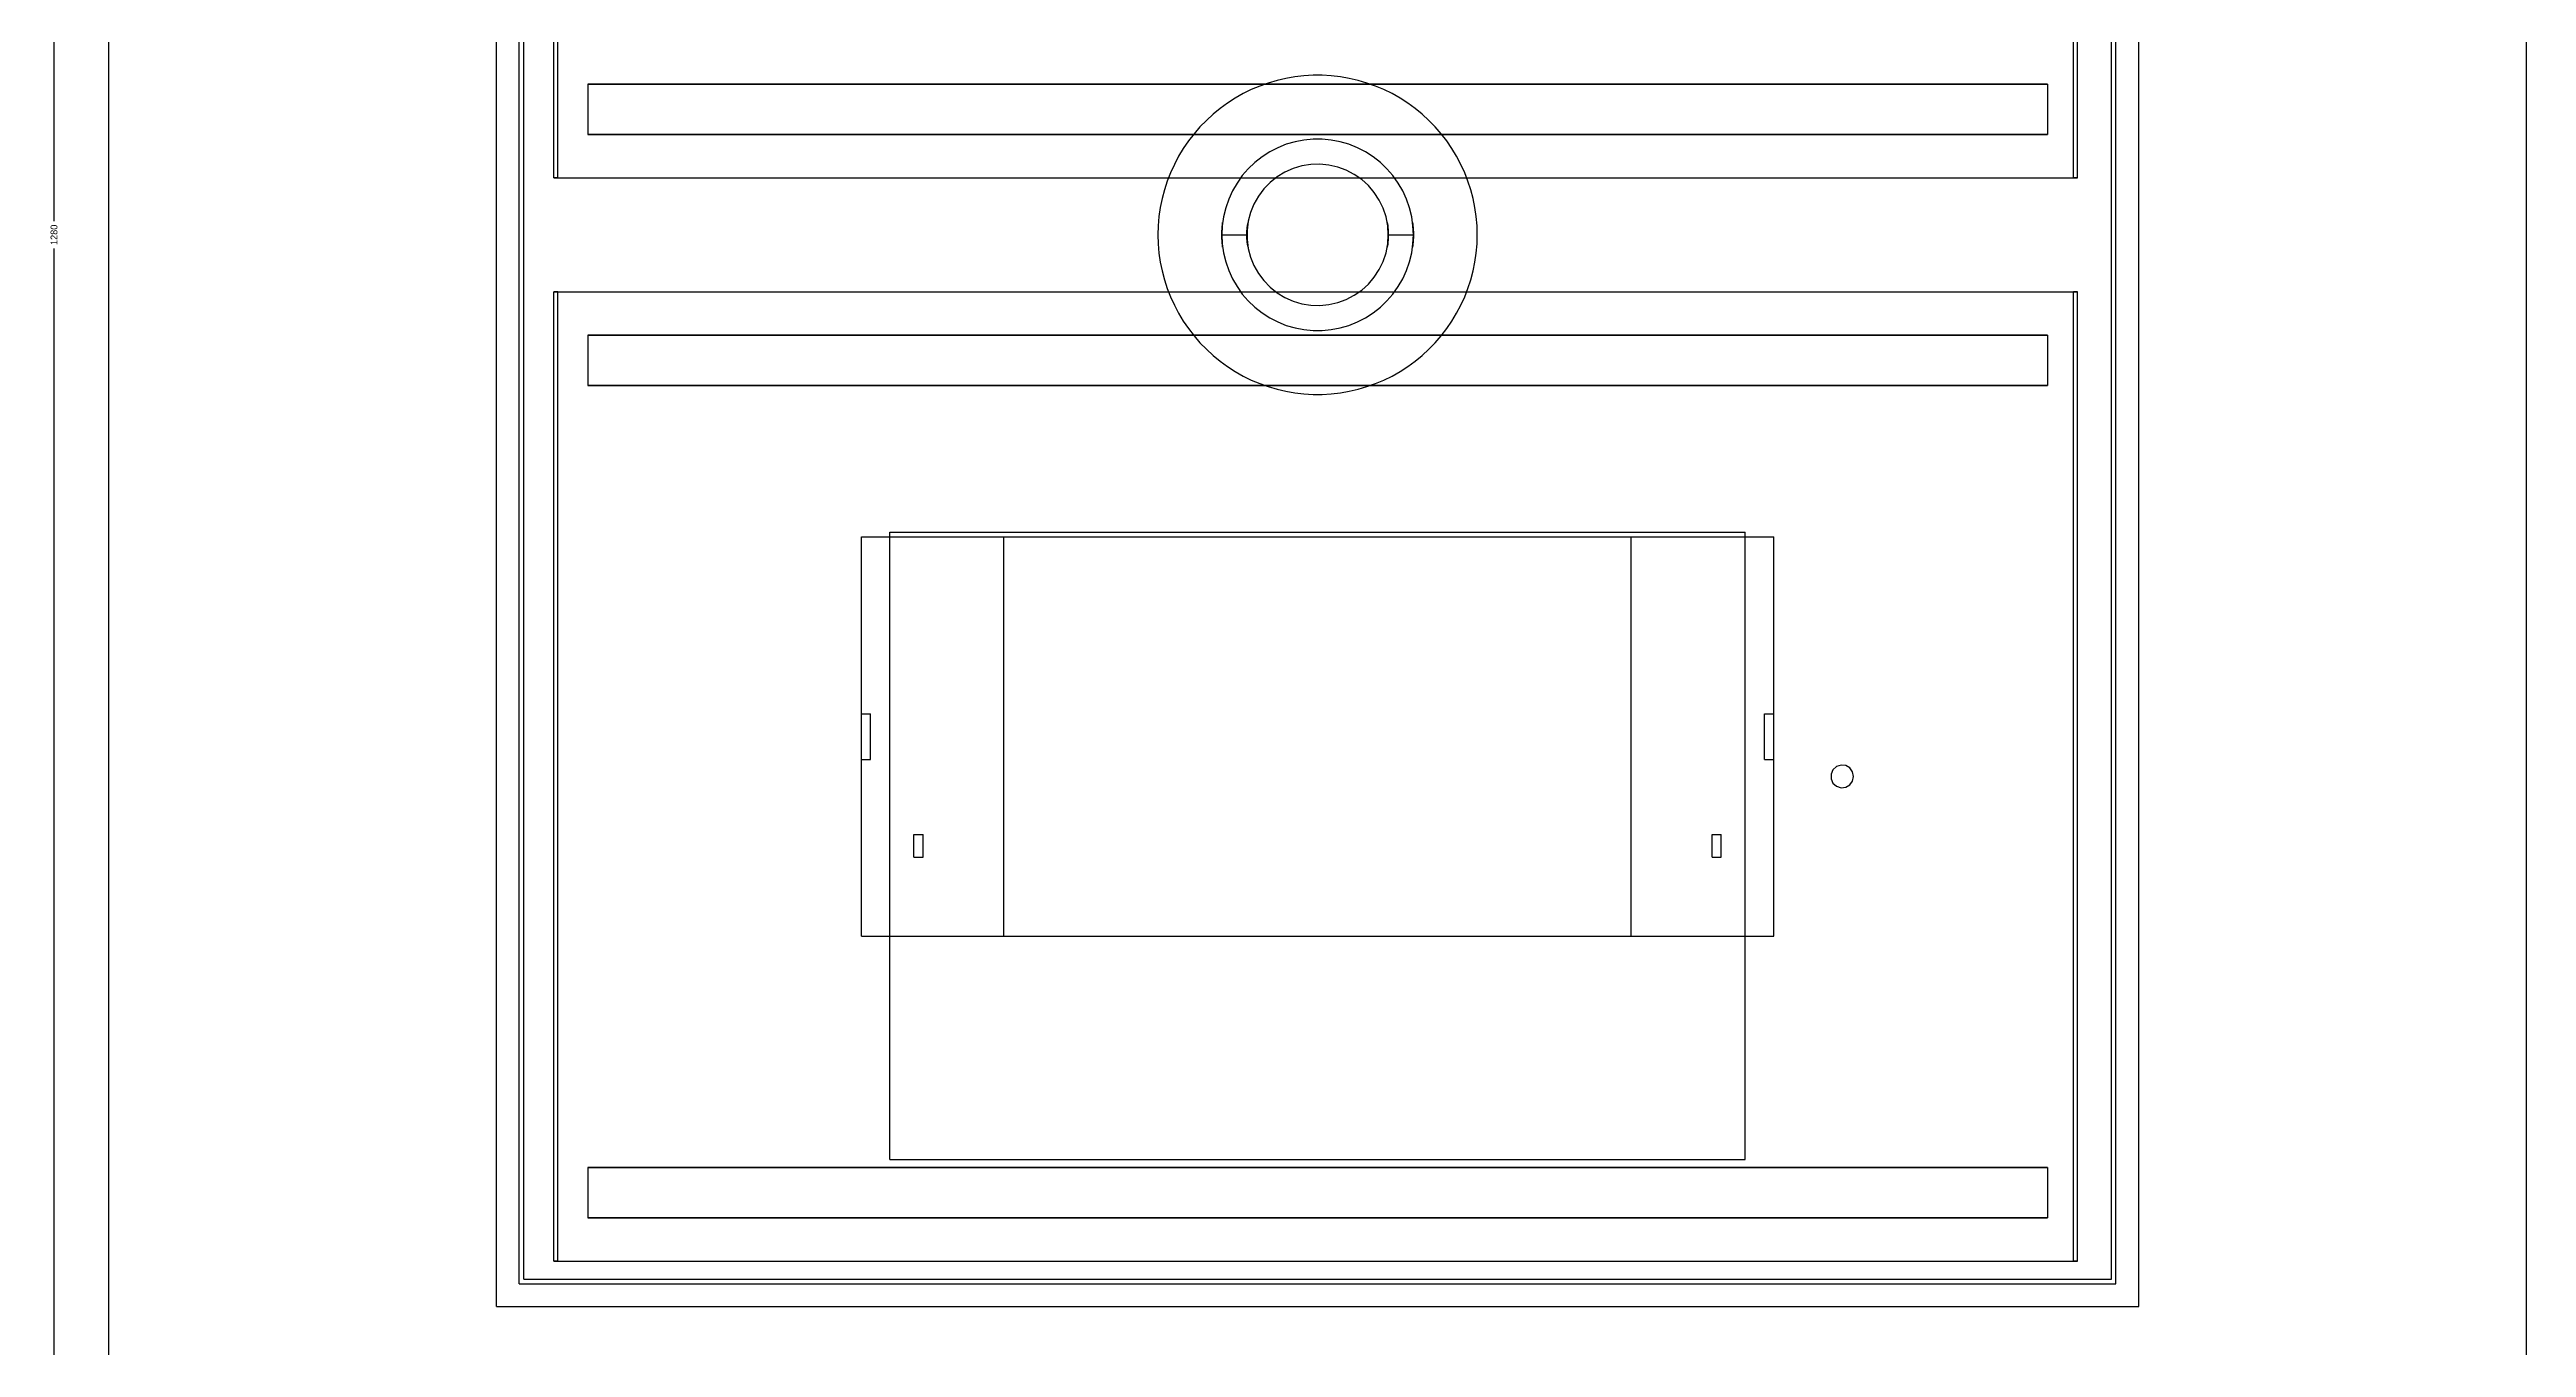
# Model space of a CAD drawing. Header units: millimetres. Extents: x -26 to 2440, y -510 to 1280.
# Drawn here: x -26 to 1060, y 152 to 721 of the extents above; entities that cross this region are included whole.
import ezdxf

# ---------------------------------------------------------------- set-up
doc = ezdxf.new("R2010")
doc.units = ezdxf.units.MM
doc.layers.add('DIMENSIONS', color=7, linetype='Continuous')
doc.layers.add('XY', color=7, linetype='Continuous')
doc.dimstyles.get("Standard").update_dxf_attribs({"dimtxt": 2.5, "dimasz": 2.5, "dimexe": 1.25, "dimexo": 0.625, "dimtad": 1, "dimcen": 2.5, "dimazin": 3, "dimtfac": 1, "dimtmove": 0, "dimatfit": 3})

# ---------------------------------------------------------------- blocks, each defined once
blk = doc.blocks.new('_CLOSEDFILLED')
at = {"color": 0, "linetype": 'BYBLOCK'}
blk.add_solid([(-1, 0.16), (0, 0), (-1, -0.16)], dxfattribs=at)
blk = doc.blocks.new('*D2')
for p, q in [((0, 1280), (-24, 1280)), ((-24, 646), (-24, 1277)), ((-24, 3), (-24, 634)), ((0, 0), (-24, 0))]:
    blk.add_line(p, q)
at = {"layer": 'Defpoints'}
for p in [(0, 1280), (-24, 0), (0, 0)]:
    blk.add_point(p, dxfattribs=at)
at = {"layer": 'DIMENSIONS', "xscale": 3, "yscale": 3}
for p, rotation in [((-24, 1280), 90), ((-24, 0), 270)]:
    blk.add_blockref('_CLOSEDFILLED', p, dxfattribs=dict(at, rotation=rotation))
at = {"layer": 'DIMENSIONS', "insert": (-24, 640), "char_height": 3, "attachment_point": 5, "rotation": 90}
blk.add_mtext('1280', dxfattribs=at)

msp = doc.modelspace()

# ---------------------------------------------------------------- linework, layer by layer
at = {"layer": 'XY'}
for points in [[(0, 0), (0, 1280)], [(0, 0), (0, 1280)], [(1060, 0), (1060, 1280)], [(1060, 0), (1060, 1280)], [(170, 170), (170, 1110)], [(170, 170), (170, 1110)], [(890, 170), (890, 1110)], [(890, 170), (890, 1110)], [(180, 180), (180, 1100)], [(180, 180), (180, 1100)], [(180, 180), (180, 1100)], [(180, 180), (180, 1100)], [(182, 182), (182, 1098)], [(182, 182), (182, 1098)], [(878, 182), (878, 1098)], [(878, 182), (878, 1098)], [(880, 180), (880, 1100)], [(880, 180), (880, 1100)], [(880, 180), (880, 1100)], [(880, 180), (880, 1100)], [(195.0697, 665), (195.0697, 1090)], [(196.8136, 665), (196.8136, 1090)], [(861.4425, 665), (861.4425, 1090)], [(863.1864, 665), (863.1864, 1090)], [(210, 706), (210, 684)], [(210, 706), (850, 706)], [(210, 706), (210, 684)], [(850, 706), (210, 706)], [(600, 640), (599.8858, 643.9962), (599.5437, 647.9794), (598.9748, 651.9366), (598.1808, 655.8548), (597.1645, 659.7213), (595.9291, 663.5235), (594.4787, 667.2489), (592.8179, 670.8855), (590.9522, 674.4213), (588.8877, 677.8449), (586.6312, 681.145), (584.1899, 684.3109), (581.5719, 687.3322), (578.7856, 690.1992), (575.8403, 692.9025), (572.7454, 695.4332), (569.511, 697.783), (566.1478, 699.9444), (562.6667, 701.9103), (559.0791, 703.6742), (555.3965, 705.2305), (551.6312, 706.574), (547.7953, 707.7003), (543.9013, 708.6058), (539.962, 709.2875), (535.9903, 709.7432), (531.9989, 709.9715), (528.0011, 709.9715), (524.0097, 709.7432), (520.038, 709.2875), (516.0987, 708.6058), (512.2047, 707.7003), (508.3688, 706.574), (504.6035, 705.2305), (500.9209, 703.6742), (497.3333, 701.9103), (493.8522, 699.9444), (490.489, 697.783), (487.2546, 695.4332), (484.1597, 692.9025), (481.2144, 690.1992), (478.4281, 687.3322), (475.8101, 684.3109), (473.3688, 681.145), (471.1123, 677.8449), (469.0478, 674.4213), (467.1821, 670.8855), (465.5213, 667.2489), (464.0709, 663.5235), (462.8355, 659.7213), (461.8192, 655.8548), (461.0252, 651.9366), (460.4563, 647.9794), (460.1142, 643.9962), (460, 640), (460.1142, 636.0038), (460.4563, 632.0206), (461.0252, 628.0634), (461.8192, 624.1452), (462.8355, 620.2787), (464.0709, 616.4765), (465.5213, 612.7511), (467.1821, 609.1145), (469.0478, 605.5787), (471.1123, 602.1551), (473.3688, 598.855), (475.8101, 595.6891), (478.4281, 592.6678), (481.2144, 589.8008), (484.1597, 587.0975), (487.2546, 584.5668), (490.489, 582.217), (493.8522, 580.0556), (497.3333, 578.0897), (500.9209, 576.3258), (504.6035, 574.7695), (508.3688, 573.426), (512.2047, 572.2997), (516.0987, 571.3942), (520.038, 570.7125), (524.0097, 570.2568), (528.0011, 570.0285), (531.9989, 570.0285), (535.9903, 570.2568), (539.962, 570.7125), (543.9013, 571.3942), (547.7953, 572.2997), (551.6312, 573.426), (555.3965, 574.7695), (559.0791, 576.3258), (562.6667, 578.0897), (566.1478, 580.0556), (569.511, 582.217), (572.7454, 584.5668), (575.8403, 587.0975), (578.7856, 589.8008), (581.5719, 592.6678), (584.1899, 595.6891), (586.6312, 598.855), (588.8877, 602.1551), (590.9522, 605.5787), (592.8179, 609.1145), (594.4787, 612.7511), (595.9291, 616.4765), (597.1645, 620.2787), (598.1808, 624.1452), (598.9748, 628.0634), (599.5437, 632.0206), (599.8858, 636.0038), (600, 640)], [(600, 640), (599.8858, 643.9962), (599.5437, 647.9794), (598.9748, 651.9366), (598.1808, 655.8548), (597.1645, 659.7213), (595.9291, 663.5235), (594.4787, 667.2489), (592.8179, 670.8855), (590.9522, 674.4213), (588.8877, 677.8449), (586.6312, 681.145), (584.1899, 684.3109), (581.5719, 687.3322), (578.7856, 690.1992), (575.8403, 692.9025), (572.7454, 695.4332), (569.511, 697.783), (566.1478, 699.9444), (562.6667, 701.9103), (559.0791, 703.6742), (555.3965, 705.2305), (551.6312, 706.574), (547.7953, 707.7003), (543.9013, 708.6058), (539.962, 709.2875), (535.9903, 709.7432), (531.9989, 709.9715), (528.0011, 709.9715), (524.0097, 709.7432), (520.038, 709.2875), (516.0987, 708.6058), (512.2047, 707.7003), (508.3688, 706.574), (504.6035, 705.2305), (500.9209, 703.6742), (497.3333, 701.9103), (493.8522, 699.9444), (490.489, 697.783), (487.2546, 695.4332), (484.1597, 692.9025), (481.2144, 690.1992), (478.4281, 687.3322), (475.8101, 684.3109), (473.3688, 681.145), (471.1123, 677.8449), (469.0478, 674.4213), (467.1821, 670.8855), (465.5213, 667.2489), (464.0709, 663.5235), (462.8355, 659.7213), (461.8192, 655.8548), (461.0252, 651.9366), (460.4563, 647.9794), (460.1142, 643.9962), (460, 640), (460.1142, 636.0038), (460.4563, 632.0206), (461.0252, 628.0634), (461.8192, 624.1452), (462.8355, 620.2787), (464.0709, 616.4765), (465.5213, 612.7511), (467.1821, 609.1145), (469.0478, 605.5787), (471.1123, 602.1551), (473.3688, 598.855), (475.8101, 595.6891), (478.4281, 592.6678), (481.2144, 589.8008), (484.1597, 587.0975), (487.2546, 584.5668), (490.489, 582.217), (493.8522, 580.0556), (497.3333, 578.0897), (500.9209, 576.3258), (504.6035, 574.7695), (508.3688, 573.426), (512.2047, 572.2997), (516.0987, 571.3942), (520.038, 570.7125), (524.0097, 570.2568), (528.0011, 570.0285), (531.9989, 570.0285), (535.9903, 570.2568), (539.962, 570.7125), (543.9013, 571.3942), (547.7953, 572.2997), (551.6312, 573.426), (555.3965, 574.7695), (559.0791, 576.3258), (562.6667, 578.0897), (566.1478, 580.0556), (569.511, 582.217), (572.7454, 584.5668), (575.8403, 587.0975), (578.7856, 589.8008), (581.5719, 592.6678), (584.1899, 595.6891), (586.6312, 598.855), (588.8877, 602.1551), (590.9522, 605.5787), (592.8179, 609.1145), (594.4787, 612.7511), (595.9291, 616.4765), (597.1645, 620.2787), (598.1808, 624.1452), (598.9748, 628.0634), (599.5437, 632.0206), (599.8858, 636.0038), (600, 640)], [(850, 706), (850, 684)], [(850, 706), (850, 684)], [(210, 684), (850, 684)], [(850, 684), (210, 684)], [(572, 640), (571.8098, 643.9924), (571.241, 647.9486), (570.2987, 651.8328), (568.9915, 655.6098), (567.3311, 659.2455), (565.3326, 662.7069), (563.0142, 665.9627), (560.3968, 668.9833), (557.5042, 671.7415), (554.3624, 674.2122), (551, 676.3731), (547.4474, 678.2045), (543.7369, 679.69), (539.9019, 680.8161), (535.9772, 681.5725), (531.9984, 681.9524), (528.0016, 681.9524), (524.0228, 681.5725), (520.0981, 680.8161), (516.2631, 679.69), (512.5526, 678.2045), (509, 676.3731), (505.6376, 674.2122), (502.4958, 671.7415), (499.6032, 668.9833), (496.9858, 665.9627), (494.6674, 662.7069), (492.6689, 659.2455), (491.0085, 655.6098), (489.7013, 651.8328), (488.759, 647.9486), (488.1902, 643.9924), (488, 640), (488.1902, 636.0076), (488.759, 632.0514), (489.7013, 628.1672), (491.0085, 624.3902), (492.6689, 620.7545), (494.6674, 617.2931), (496.9858, 614.0373), (499.6032, 611.0167), (502.4958, 608.2585), (505.6376, 605.7878), (509, 603.6269), (512.5526, 601.7955), (516.2631, 600.31), (520.0981, 599.1839), (524.0228, 598.4275), (528.0016, 598.0476), (531.9984, 598.0476), (535.9772, 598.4275), (539.9019, 599.1839), (543.7369, 600.31), (547.4474, 601.7955), (551, 603.6269), (554.3624, 605.7878), (557.5042, 608.2585), (560.3968, 611.0167), (563.0142, 614.0373), (565.3326, 617.2931), (567.3311, 620.7545), (568.9915, 624.3902), (570.2987, 628.1672), (571.241, 632.0514), (571.8098, 636.0076), (572, 640)], [(572, 640), (571.8098, 643.9924), (571.241, 647.9486), (570.2987, 651.8328), (568.9915, 655.6098), (567.3311, 659.2455), (565.3326, 662.7069), (563.0142, 665.9627), (560.3968, 668.9833), (557.5042, 671.7415), (554.3624, 674.2122), (551, 676.3731), (547.4474, 678.2045), (543.7369, 679.69), (539.9019, 680.8161), (535.9772, 681.5725), (531.9984, 681.9524), (528.0016, 681.9524), (524.0228, 681.5725), (520.0981, 680.8161), (516.2631, 679.69), (512.5526, 678.2045), (509, 676.3731), (505.6376, 674.2122), (502.4958, 671.7415), (499.6032, 668.9833), (496.9858, 665.9627), (494.6674, 662.7069), (492.6689, 659.2455), (491.0085, 655.6098), (489.7013, 651.8328), (488.759, 647.9486), (488.1902, 643.9924), (488, 640), (488.1902, 636.0076), (488.759, 632.0514), (489.7013, 628.1672), (491.0085, 624.3902), (492.6689, 620.7545), (494.6674, 617.2931), (496.9858, 614.0373), (499.6032, 611.0167), (502.4958, 608.2585), (505.6376, 605.7878), (509, 603.6269), (512.5526, 601.7955), (516.2631, 600.31), (520.0981, 599.1839), (524.0228, 598.4275), (528.0016, 598.0476), (531.9984, 598.0476), (535.9772, 598.4275), (539.9019, 599.1839), (543.7369, 600.31), (547.4474, 601.7955), (551, 603.6269), (554.3624, 605.7878), (557.5042, 608.2585), (560.3968, 611.0167), (563.0142, 614.0373), (565.3326, 617.2931), (567.3311, 620.7545), (568.9915, 624.3902), (570.2987, 628.1672), (571.241, 632.0514), (571.8098, 636.0076), (572, 640)], [(196.8136, 665), (195.0697, 665)], [(195.0697, 665), (861.4425, 665)], [(196.8136, 665), (863.1864, 665)], [(561, 640), (560.7455, 643.9642), (559.9861, 647.8633), (558.7344, 651.6333), (557.0109, 655.2122), (554.8438, 658.5414), (552.2688, 661.5662), (549.3282, 664.2368), (546.0702, 666.5094), (542.5483, 668.3468), (538.8204, 669.7187), (534.9476, 670.6026), (530.9936, 670.9841), (527.0233, 670.8568), (523.1019, 670.2228), (519.2937, 669.0925), (515.6613, 667.4846), (512.2644, 665.4253), (509.1587, 662.9486), (506.3952, 660.0951), (504.0193, 656.9116), (502.07, 653.4504), (500.5793, 649.7684), (499.5717, 645.9259), (499.0637, 641.9862), (499.0637, 638.0138), (499.5717, 634.0741), (500.5793, 630.2316), (502.07, 626.5496), (504.0193, 623.0884), (506.3952, 619.9049), (509.1587, 617.0514), (512.2644, 614.5747), (515.6613, 612.5154), (519.2937, 610.9075), (523.1019, 609.7772), (527.0233, 609.1432), (530.9936, 609.0159), (534.9476, 609.3974), (538.8204, 610.2813), (542.5483, 611.6532), (546.0702, 613.4906), (549.3282, 615.7632), (552.2688, 618.4338), (554.8438, 621.4586), (557.0109, 624.7878), (558.7344, 628.3667), (559.9861, 632.1367), (560.7455, 636.0358), (561, 640)], [(561, 640), (560.7455, 643.9642), (559.9861, 647.8633), (558.7344, 651.6333), (557.0109, 655.2122), (554.8438, 658.5414), (552.2688, 661.5662), (549.3282, 664.2368), (546.0702, 666.5094), (542.5483, 668.3468), (538.8204, 669.7187), (534.9476, 670.6026), (530.9936, 670.9841), (527.0233, 670.8568), (523.1019, 670.2228), (519.2937, 669.0925), (515.6613, 667.4846), (512.2644, 665.4253), (509.1587, 662.9486), (506.3952, 660.0951), (504.0193, 656.9116), (502.07, 653.4504), (500.5793, 649.7684), (499.5717, 645.9259), (499.0637, 641.9862), (499.0637, 638.0138), (499.5717, 634.0741), (500.5793, 630.2316), (502.07, 626.5496), (504.0193, 623.0884), (506.3952, 619.9049), (509.1587, 617.0514), (512.2644, 614.5747), (515.6613, 612.5154), (519.2937, 610.9075), (523.1019, 609.7772), (527.0233, 609.1432), (530.9936, 609.0159), (534.9476, 609.3974), (538.8204, 610.2813), (542.5483, 611.6532), (546.0702, 613.4906), (549.3282, 615.7632), (552.2688, 618.4338), (554.8438, 621.4586), (557.0109, 624.7878), (558.7344, 628.3667), (559.9861, 632.1367), (560.7455, 636.0358), (561, 640)], [(561, 640), (560.7455, 643.9642), (559.9861, 647.8633), (558.7344, 651.6333), (557.0109, 655.2122), (554.8438, 658.5414), (552.2688, 661.5662), (549.3282, 664.2368), (546.0702, 666.5094), (542.5483, 668.3468), (538.8204, 669.7187), (534.9476, 670.6026), (530.9936, 670.9841), (527.0233, 670.8568), (523.1019, 670.2228), (519.2937, 669.0925), (515.6613, 667.4846), (512.2644, 665.4253), (509.1587, 662.9486), (506.3952, 660.0951), (504.0193, 656.9116), (502.07, 653.4504), (500.5793, 649.7684), (499.5717, 645.9259), (499.0637, 641.9862), (499.0637, 638.0138), (499.5717, 634.0741), (500.5793, 630.2316), (502.07, 626.5496), (504.0193, 623.0884), (506.3952, 619.9049), (509.1587, 617.0514), (512.2644, 614.5747), (515.6613, 612.5154), (519.2937, 610.9075), (523.1019, 609.7772), (527.0233, 609.1432), (530.9936, 609.0159), (534.9476, 609.3974), (538.8204, 610.2813), (542.5483, 611.6532), (546.0702, 613.4906), (549.3282, 615.7632), (552.2688, 618.4338), (554.8438, 621.4586), (557.0109, 624.7878), (558.7344, 628.3667), (559.9861, 632.1367), (560.7455, 636.0358), (561, 640)], [(561, 640), (560.7455, 643.9642), (559.9861, 647.8633), (558.7344, 651.6333), (557.0109, 655.2122), (554.8438, 658.5414), (552.2688, 661.5662), (549.3282, 664.2368), (546.0702, 666.5094), (542.5483, 668.3468), (538.8204, 669.7187), (534.9476, 670.6026), (530.9936, 670.9841), (527.0233, 670.8568), (523.1019, 670.2228), (519.2937, 669.0925), (515.6613, 667.4846), (512.2644, 665.4253), (509.1587, 662.9486), (506.3952, 660.0951), (504.0193, 656.9116), (502.07, 653.4504), (500.5793, 649.7684), (499.5717, 645.9259), (499.0637, 641.9862), (499.0637, 638.0138), (499.5717, 634.0741), (500.5793, 630.2316), (502.07, 626.5496), (504.0193, 623.0884), (506.3952, 619.9049), (509.1587, 617.0514), (512.2644, 614.5747), (515.6613, 612.5154), (519.2937, 610.9075), (523.1019, 609.7772), (527.0233, 609.1432), (530.9936, 609.0159), (534.9476, 609.3974), (538.8204, 610.2813), (542.5483, 611.6532), (546.0702, 613.4906), (549.3282, 615.7632), (552.2688, 618.4338), (554.8438, 621.4586), (557.0109, 624.7878), (558.7344, 628.3667), (559.9861, 632.1367), (560.7455, 636.0358), (561, 640)], [(863.1864, 665), (861.4425, 665)], [(488, 640), (488.0597, 637.7616), (488.1993, 635.9129), (488.3269, 634.7696), (488.3577, 634.5302), (488.2709, 635.2375), (488.1247, 636.7665), (488.0156, 638.8554), (488.0156, 641.1446), (488.1247, 643.2335), (488.2709, 644.7625), (488.3577, 645.4698), (488.3269, 645.2304), (488.1993, 644.0871), (488.0597, 642.2384), (488, 640)], [(488, 640), (488.0597, 637.7616), (488.1993, 635.9129), (488.3269, 634.7696), (488.3577, 634.5302), (488.2709, 635.2375), (488.1247, 636.7665), (488.0156, 638.8554), (488.0156, 641.1446), (488.1247, 643.2335), (488.2709, 644.7625), (488.3577, 645.4698), (488.3269, 645.2304), (488.1993, 644.0871), (488.0597, 642.2384), (488, 640)], [(499, 640), (499.081, 637.7604), (499.2706, 635.913), (499.4444, 634.77), (499.4864, 634.5302), (499.3679, 635.238), (499.1692, 636.7658), (499.0212, 638.8545), (499.0212, 641.1455), (499.1692, 643.2342), (499.3679, 644.762), (499.4864, 645.4698), (499.4444, 645.23), (499.2706, 644.087), (499.081, 642.2396), (499, 640)], [(499, 640), (499.081, 637.7604), (499.2706, 635.913), (499.4444, 634.77), (499.4864, 634.5302), (499.3679, 635.238), (499.1692, 636.7658), (499.0212, 638.8545), (499.0212, 641.1455), (499.1692, 643.2342), (499.3679, 644.762), (499.4864, 645.4698), (499.4444, 645.23), (499.2706, 644.087), (499.081, 642.2396), (499, 640)], [(561, 640), (560.9788, 641.1455), (560.919, 642.2396), (560.8308, 643.2342), (560.7294, 644.087), (560.6321, 644.762), (560.5556, 645.23), (560.5136, 645.4698), (560.5136, 645.4698), (560.5556, 645.23), (560.6321, 644.762), (560.7294, 644.087), (560.8308, 643.2342), (560.919, 642.2396), (560.9788, 641.1455), (561, 640)], [(561, 640), (560.9788, 641.1455), (560.919, 642.2396), (560.8308, 643.2342), (560.7294, 644.087), (560.6321, 644.762), (560.5556, 645.23), (560.5136, 645.4698), (560.5136, 645.4698), (560.5556, 645.23), (560.6321, 644.762), (560.7294, 644.087), (560.8308, 643.2342), (560.919, 642.2396), (560.9788, 641.1455), (561, 640)], [(572, 640), (571.9844, 641.1446), (571.9403, 642.2384), (571.8753, 643.2335), (571.8007, 644.0871), (571.7291, 644.7625), (571.6731, 645.2304), (571.6423, 645.4698), (571.6423, 645.4698), (571.6731, 645.2304), (571.7291, 644.7625), (571.8007, 644.0871), (571.8753, 643.2335), (571.9403, 642.2384), (571.9844, 641.1446), (572, 640)], [(572, 640), (571.9844, 641.1446), (571.9403, 642.2384), (571.8753, 643.2335), (571.8007, 644.0871), (571.7291, 644.7625), (571.6731, 645.2304), (571.6423, 645.4698), (571.6423, 645.4698), (571.6731, 645.2304), (571.7291, 644.7625), (571.8007, 644.0871), (571.8753, 643.2335), (571.9403, 642.2384), (571.9844, 641.1446), (572, 640)], [(488, 640), (499, 640)], [(488, 640), (499, 640)], [(561, 640), (560.9788, 638.8545), (560.919, 637.7604), (560.8308, 636.7658), (560.7294, 635.913), (560.6321, 635.238), (560.5556, 634.77), (560.5136, 634.5302), (560.5136, 634.5302), (560.5556, 634.77), (560.6321, 635.238), (560.7294, 635.913), (560.8308, 636.7658), (560.919, 637.7604), (560.9788, 638.8545), (561, 640)], [(561, 640), (560.9788, 638.8545), (560.919, 637.7604), (560.8308, 636.7658), (560.7294, 635.913), (560.6321, 635.238), (560.5556, 634.77), (560.5136, 634.5302), (560.5136, 634.5302), (560.5556, 634.77), (560.6321, 635.238), (560.7294, 635.913), (560.8308, 636.7658), (560.919, 637.7604), (560.9788, 638.8545), (561, 640)], [(561, 640), (572, 640)], [(561, 640), (572, 640)], [(572, 640), (571.9844, 638.8554), (571.9403, 637.7616), (571.8753, 636.7665), (571.8007, 635.9129), (571.7291, 635.2375), (571.6731, 634.7696), (571.6423, 634.5302), (571.6423, 634.5302), (571.6731, 634.7696), (571.7291, 635.2375), (571.8007, 635.9129), (571.8753, 636.7665), (571.9403, 637.7616), (571.9844, 638.8554), (572, 640)], [(572, 640), (571.9844, 638.8554), (571.9403, 637.7616), (571.8753, 636.7665), (571.8007, 635.9129), (571.7291, 635.2375), (571.6731, 634.7696), (571.6423, 634.5302), (571.6423, 634.5302), (571.6731, 634.7696), (571.7291, 635.2375), (571.8007, 635.9129), (571.8753, 636.7665), (571.9403, 637.7616), (571.9844, 638.8554), (572, 640)], [(195.0697, 190), (195.0697, 615)], [(196.8136, 615), (195.0697, 615)], [(195.0697, 615), (861.4425, 615)], [(196.8136, 190), (196.8136, 615)], [(196.8136, 615), (863.1864, 615)], [(861.4425, 190), (861.4425, 615)], [(863.1864, 615), (861.4425, 615)], [(863.1864, 190), (863.1864, 615)], [(210, 596), (210, 574)], [(210, 596), (850, 596)], [(210, 596), (210, 574)], [(850, 596), (210, 596)], [(850, 596), (850, 574)], [(850, 596), (850, 574)], [(210, 574), (850, 574)], [(850, 574), (210, 574)], [(330, 332.5), (330, 507.5)], [(330, 430), (330, 507.5)], [(330, 507.5), (730, 507.5)], [(330, 507.5), (730, 507.5)], [(342.5, 234.5575), (342.5, 509.5575)], [(342.5, 234.5575), (342.5, 509.5575)], [(342.5, 509.5575), (717.5, 509.5575)], [(342.5, 509.5575), (717.5, 509.5575)], [(392.5, 332.5), (392.5, 507.5)], [(392.5, 332.5), (392.5, 507.5)], [(392.5, 507.5), (667.5, 507.5)], [(392.5, 507.5), (667.5, 507.5)], [(667.5, 332.5), (667.5, 507.5)], [(667.5, 332.5), (667.5, 507.5)], [(717.5, 234.5575), (717.5, 509.5575)], [(717.5, 234.5575), (717.5, 509.5575)], [(730, 430), (730, 507.5)], [(730, 332.5), (730, 507.5)], [(330, 410), (330, 430)], [(330, 430), (334, 430)], [(330, 430), (334, 430)], [(334, 410), (334, 430)], [(334, 410), (334, 430)], [(726, 430), (730, 430)], [(726, 410), (726, 430)], [(726, 430), (730, 430)], [(726, 410), (726, 430)], [(730, 410), (730, 430)], [(330, 332.5), (330, 410)], [(330, 410), (334, 410)], [(330, 410), (334, 410)], [(726, 410), (730, 410)], [(726, 410), (730, 410)], [(730, 332.5), (730, 410)], [(765, 402.5), (764.5677, 404.5337), (763.3457, 406.2157), (761.5451, 407.2553), (759.4774, 407.4726), (757.5, 406.8301), (755.9549, 405.4389), (755.1093, 403.5396), (755.1093, 401.4604), (755.9549, 399.5611), (757.5, 398.1699), (759.4774, 397.5274), (761.5451, 397.7447), (763.3457, 398.7843), (764.5677, 400.4663), (765, 402.5)], [(765, 402.5), (764.5677, 404.5337), (763.3457, 406.2157), (761.5451, 407.2553), (759.4774, 407.4726), (757.5, 406.8301), (755.9549, 405.4389), (755.1093, 403.5396), (755.1093, 401.4604), (755.9549, 399.5611), (757.5, 398.1699), (759.4774, 397.5274), (761.5451, 397.7447), (763.3457, 398.7843), (764.5677, 400.4663), (765, 402.5)], [(353, 367.0575), (353, 377.0575)], [(353, 367.0575), (353, 377.0575)], [(353, 377.0575), (357, 377.0575)], [(353, 377.0575), (357, 377.0575)], [(357, 367.0575), (357, 377.0575)], [(357, 367.0575), (357, 377.0575)], [(703, 367.0575), (703, 377.0575)], [(703, 367.0575), (703, 377.0575)], [(703, 377.0575), (707, 377.0575)], [(703, 377.0575), (707, 377.0575)], [(707, 367.0575), (707, 377.0575)], [(707, 367.0575), (707, 377.0575)], [(353, 367.0575), (357, 367.0575)], [(353, 367.0575), (357, 367.0575)], [(703, 367.0575), (707, 367.0575)], [(703, 367.0575), (707, 367.0575)], [(330, 332.5), (730, 332.5)], [(330, 332.5), (730, 332.5)], [(392.5, 332.5), (667.5, 332.5)], [(392.5, 332.5), (667.5, 332.5)], [(210, 231), (210, 209)], [(210, 231), (850, 231)], [(210, 231), (210, 209)], [(850, 231), (210, 231)], [(342.5, 234.5575), (717.5, 234.5575)], [(342.5, 234.5575), (717.5, 234.5575)], [(850, 231), (850, 209)], [(850, 231), (850, 209)], [(210, 209), (850, 209)], [(850, 209), (210, 209)], [(196.8136, 190), (195.0697, 190)], [(195.0697, 190), (861.4425, 190)], [(196.8136, 190), (863.1864, 190)], [(863.1864, 190), (861.4425, 190)], [(180, 180), (880, 180)], [(180, 180), (880, 180)], [(180, 180), (880, 180)], [(180, 180), (880, 180)], [(182, 182), (878, 182)], [(182, 182), (878, 182)], [(170, 170), (890, 170)], [(170, 170), (890, 170)]]:
    msp.add_lwpolyline(points, dxfattribs=at)

# ---------------------------------------------------------------- dimensions: what is measured, and where the dimension line sits
at = {"layer": 'DIMENSIONS'}
dim = msp.add_linear_dim(base=(-24, 0), p1=(0, 0), p2=(0, 1280), angle=90, dimstyle='Standard', override={"dimtxt": 3, "dimasz": 3, "dimdec": 3}, dxfattribs=at)
dim.commit()
dim.dimension.update_dxf_attribs({"geometry": '*D2', "text_midpoint": (-24, 640)})

doc.saveas('drawing.dxf')
